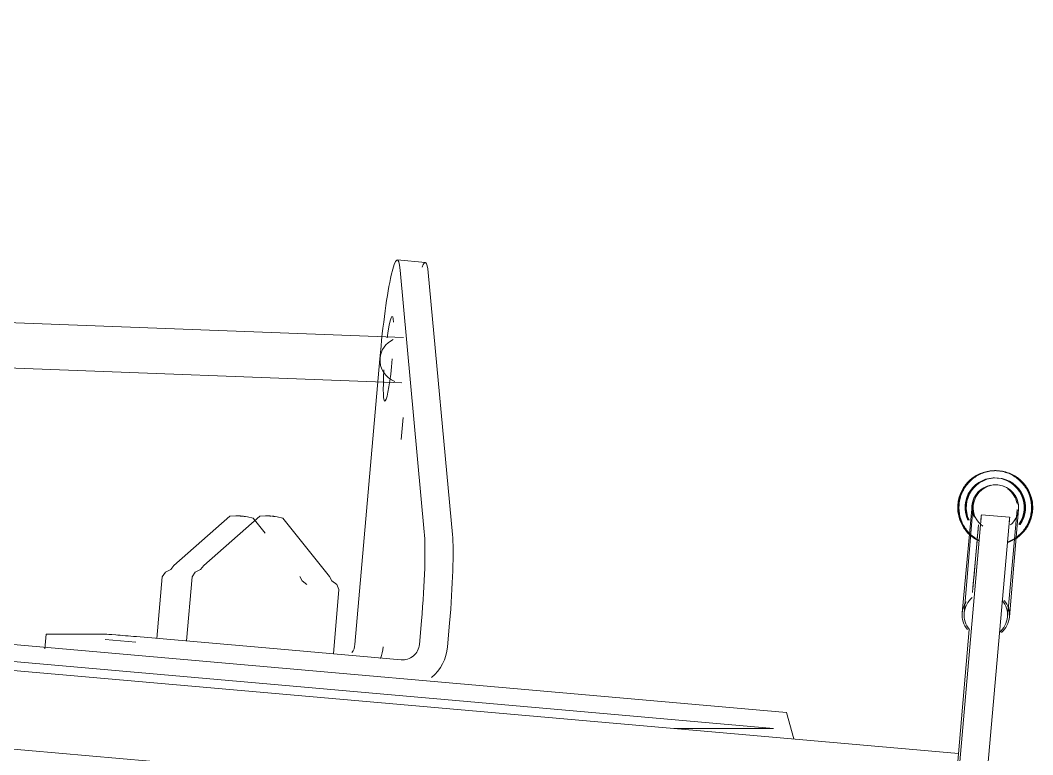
# Model space of a CAD drawing. Header units: metres. Extents: x 4238 to 4687, y -1 to 29.
# Drawn here: x 4496.0785 to 4496.2569, y 16.9272 to 17.0566 of the extents above; entities that cross this region are included whole.
import ezdxf

# ---------------------------------------------------------------- set-up
doc = ezdxf.new("R2010")
doc.units = ezdxf.units.M
doc.layers.add('A-ROOF', color=132, linetype='Continuous', lineweight=5)
doc.layers.add('Q-SPCQ', color=91, linetype='Continuous', lineweight=5)

# ---------------------------------------------------------------- blocks, each defined once
blk = doc.blocks.new('Static Line_Sayfa_Metal Deck_Pan Mount - Up to 15 _ pitch - Max 2 Users-1845519-SECTION - GRIDS B1-B2')
at = {"layer": 'Q-SPCQ'}
for p, q in [((4470.47414, 17.00069), (4469.97377, 17.01962)), ((4470.47801, 17.01391), (4470.47304, 17.01435)), ((4469.97347, 17.01163), (4470.47384, 16.9927)), ((4470.47782, 16.96642), (4470.47355, 17.01258)), ((4470.47851, 17.01215), (4470.48278, 16.96599)), ((4470.46999, 16.99691), (4470.4656, 16.94661)), ((4470.47375, 16.9827), (4470.47408, 16.98657)), ((4470.43369, 16.96048), (4470.43316, 16.9598)), ((4470.43893, 16.96048), (4470.43839, 16.9598)), ((4470.43164, 16.95852), (4470.4307, 16.94766)), ((4470.43164, 16.95852), (4470.4322, 16.95933)), ((4470.43316, 16.9598), (4470.4322, 16.95933)), ((4470.43688, 16.95852), (4470.43589, 16.9472)), ((4470.43688, 16.95852), (4470.43744, 16.95933)), ((4470.43839, 16.9598), (4470.43744, 16.95933)), ((4470.45587, 16.95855), (4470.45628, 16.95779)), ((4470.4611, 16.95855), (4470.46151, 16.95779)), ((4470.45714, 16.95716), (4470.45628, 16.95779)), ((4470.46237, 16.95716), (4470.46151, 16.95779)), ((4470.46278, 16.95626), (4470.46237, 16.95716)), ((4470.46179, 16.94493), (4470.46278, 16.95626)), ((4470.47695, 16.94661), (4470.47731, 16.95076)), ((4470.48227, 16.95032), (4470.48191, 16.94617)), ((4470.41118, 16.94841), (4470.41095, 16.9458)), ((4470.41119, 16.94841), (4470.41643, 16.94841)), ((4470.41643, 16.94841), (4470.42167, 16.94841)), ((4470.42698, 16.94699), (4470.42159, 16.94746)), ((4470.42707, 16.94797), (4470.45188, 16.9458)), ((4470.54168, 16.9346), (4470.39805, 16.94721)), ((4470.45188, 16.9458), (4470.47371, 16.94388)), ((4470.39987, 16.94404), (4470.53934, 16.93179)), ((4470.54293, 16.92994), (4470.54168, 16.9346)), ((4470.53934, 16.93179), (4470.52182, 16.93179))]:
    blk.add_line(p, q, dxfattribs=at)
at = {"layer": 'Q-SPCQ', "flags": 128}
for points in [[(4470.43369, 16.96048), (4470.44357, 16.9692), (4470.44458, 16.96925), (4470.44493, 16.96925), (4470.4451, 16.96924), (4470.44521, 16.96924), (4470.44528, 16.96923), (4470.44533, 16.96923), (4470.44537, 16.96923), (4470.4454, 16.96922), (4470.44542, 16.96922), (4470.44544, 16.96922), (4470.44546, 16.96922), (4470.44548, 16.96922), (4470.44549, 16.96922), (4470.4455, 16.96922), (4470.44551, 16.96922), (4470.44552, 16.96922), (4470.44553, 16.96922), (4470.44554, 16.96921), (4470.44554, 16.96921), (4470.44555, 16.96921), (4470.44556, 16.96921), (4470.44557, 16.96921)], [(4470.43893, 16.96048), (4470.44881, 16.9692), (4470.44981, 16.96925), (4470.45016, 16.96925), (4470.45034, 16.96924), (4470.45044, 16.96924), (4470.45052, 16.96923), (4470.45057, 16.96923), (4470.45061, 16.96923), (4470.45064, 16.96922), (4470.45066, 16.96922), (4470.45068, 16.96922), (4470.4507, 16.96922), (4470.45071, 16.96922), (4470.45073, 16.96922), (4470.45074, 16.96922), (4470.45075, 16.96922), (4470.45076, 16.96922), (4470.45077, 16.96922), (4470.45077, 16.96921), (4470.45078, 16.96921), (4470.45079, 16.96921), (4470.4508, 16.96921), (4470.45081, 16.96921)], [(4470.44978, 16.96618), (4470.44765, 16.96884), (4470.44666, 16.96907), (4470.44632, 16.96912), (4470.44615, 16.96915), (4470.44604, 16.96916), (4470.44597, 16.96917), (4470.44592, 16.96918), (4470.44588, 16.96918), (4470.44585, 16.96919), (4470.44583, 16.96919), (4470.44581, 16.96919), (4470.44579, 16.96919), (4470.44577, 16.96919), (4470.44576, 16.96919), (4470.44575, 16.9692), (4470.44574, 16.9692), (4470.44573, 16.9692), (4470.44572, 16.9692), (4470.44571, 16.9692), (4470.44571, 16.9692), (4470.4457, 16.9692), (4470.44569, 16.9692), (4470.44568, 16.9692)], [(4470.4611, 16.95855), (4470.45288, 16.96884), (4470.4519, 16.96907), (4470.45156, 16.96912), (4470.45138, 16.96915), (4470.45128, 16.96916), (4470.45121, 16.96917), (4470.45116, 16.96918), (4470.45112, 16.96918), (4470.45109, 16.96919), (4470.45106, 16.96919), (4470.45104, 16.96919), (4470.45102, 16.96919), (4470.45101, 16.96919), (4470.451, 16.96919), (4470.45099, 16.9692), (4470.45098, 16.9692), (4470.45097, 16.9692), (4470.45096, 16.9692), (4470.45095, 16.9692), (4470.45094, 16.9692), (4470.45094, 16.9692), (4470.45093, 16.9692), (4470.45092, 16.9692)]]:
    blk.add_lwpolyline(points, dxfattribs=at)
at = {"layer": 'Q-SPCQ'}
for centre, major_axis, ratio, start_param, end_param in [((4470.47151, 16.99691), (0.00153, 0.01743), 0.086944, 5.837035, 7.861617), ((4470.47647, 16.99648), (0.00153, 0.01743), 0.086944, 5.837035, 6.596254), ((4470.47151, 16.99691), (0.00066, 0.00747), 0.086944, 5.767222, 7.338018), ((4470.47399, 16.9967), (0, 0.004), 0.996184, 0.436332, 1.48353), ((4470.47399, 16.9967), (0, 0.004), 0.996184, 1.48353, 2.792527), ((4470.47151, 16.99691), (0.00066, 0.00747), 0.086944, 1.840231, 4.720025), ((4470.47578, 16.95076), (0.00153, 0.01743), 0.086944, 4.720025, 5.837035), ((4470.48074, 16.95032), (0.00153, 0.01743), 0.086944, 4.720025, 5.837035), ((4470.42663, 16.94797), (-0.00498, 0.00043), 0.007607, 4.625332, 6.196129), ((4470.46262, 16.94687), (0, 0.003), 0.996184, 4.101524, 4.625123), ((4470.46262, 16.94687), (0, 0.008), 0.996184, 4.363323, 4.625123), ((4470.47397, 16.94687), (0, 0.003), 0.996184, 3.054326, 4.625123), ((4470.47397, 16.94687), (0, 0.008), 0.996184, 3.839724, 4.625123)]:
    blk.add_ellipse(centre, major_axis=major_axis, ratio=ratio, start_param=start_param, end_param=end_param, dxfattribs=at)
blk = doc.blocks.new('Static Line_Sayfa_Metal Deck_Pan Mount - Up to 15 _ pitch - Max 2 Users-1846359-SECTION - GRIDS B1-B2')
at = {"layer": 'Q-SPCQ'}
for p, q in [((4470.57436, 16.97108), (4470.57262, 16.95216)), ((4470.57456, 16.97105), (4470.57298, 16.95212)), ((4470.58098, 16.96901), (4470.576, 16.96944)), ((4470.58059, 16.95142), (4470.58233, 16.97035)), ((4470.58095, 16.95146), (4470.58254, 16.97038)), ((4470.57181, 16.92152), (4470.57585, 16.96768)), ((4470.57548, 16.96768), (4470.5745, 16.95637)), ((4470.58083, 16.96724), (4470.57679, 16.92108)), ((4470.56971, 16.9017), (4470.57387, 16.94922))]:
    blk.add_line(p, q, dxfattribs=at)
at = {"layer": 'Q-SPCQ', "flags": 128}
for points in [[(4470.57833, 16.97722), (4470.57807, 16.97721), (4470.57781, 16.9772), (4470.57755, 16.97717), (4470.5773, 16.97713), (4470.57704, 16.97709), (4470.57679, 16.97703), (4470.57653, 16.97696), (4470.57629, 16.97689), (4470.57604, 16.9768), (4470.5758, 16.9767), (4470.57556, 16.9766), (4470.57533, 16.97648), (4470.5751, 16.97636), (4470.57488, 16.97622), (4470.57466, 16.97608), (4470.57445, 16.97593), (4470.57424, 16.97577), (4470.57404, 16.9756), (4470.57385, 16.97543), (4470.57367, 16.97525), (4470.57349, 16.97506), (4470.57332, 16.97486), (4470.57316, 16.97466), (4470.57301, 16.97445), (4470.57286, 16.97423), (4470.57273, 16.97401), (4470.5726, 16.97378), (4470.57248, 16.97355), (4470.57237, 16.97331), (4470.57227, 16.97307), (4470.57218, 16.97283), (4470.5721, 16.97258), (4470.57203, 16.97233), (4470.57197, 16.97208), (4470.57193, 16.97182), (4470.57189, 16.97157), (4470.57186, 16.97131), (4470.57184, 16.97105), (4470.57183, 16.97079), (4470.57183, 16.97053), (4470.57185, 16.97027), (4470.57187, 16.97001), (4470.5719, 16.96975), (4470.57195, 16.9695), (4470.572, 16.96924), (4470.57207, 16.96899), (4470.57214, 16.96874), (4470.57222, 16.96849), (4470.57232, 16.96825), (4470.57242, 16.96801), (4470.57253, 16.96778), (4470.57266, 16.96755), (4470.57279, 16.96732), (4470.57293, 16.96711), (4470.57308, 16.96689), (4470.57323, 16.96669), (4470.5734, 16.96648), (4470.57357, 16.96629), (4470.57375, 16.9661), (4470.57394, 16.96592), (4470.57414, 16.96575), (4470.57434, 16.96559), (4470.57455, 16.96543), (4470.57476, 16.96529), (4470.57498, 16.96515), (4470.57521, 16.96502), (4470.57544, 16.9649)], [(4470.5784, 16.97722), (4470.57814, 16.97721), (4470.57788, 16.9772), (4470.57763, 16.97717), (4470.57737, 16.97713), (4470.57711, 16.97709), (4470.57686, 16.97703), (4470.57661, 16.97696), (4470.57636, 16.97689), (4470.57611, 16.9768), (4470.57587, 16.9767), (4470.57563, 16.9766), (4470.5754, 16.97648), (4470.57517, 16.97636), (4470.57495, 16.97622), (4470.57473, 16.97608), (4470.57452, 16.97593), (4470.57432, 16.97577), (4470.57412, 16.9756), (4470.57393, 16.97543), (4470.57374, 16.97525), (4470.57356, 16.97506), (4470.57339, 16.97486), (4470.57323, 16.97466), (4470.57308, 16.97445), (4470.57293, 16.97423), (4470.5728, 16.97401), (4470.57267, 16.97378), (4470.57255, 16.97355), (4470.57244, 16.97331), (4470.57235, 16.97307), (4470.57226, 16.97283), (4470.57218, 16.97258), (4470.57211, 16.97233), (4470.57205, 16.97208), (4470.572, 16.97182), (4470.57196, 16.97157), (4470.57193, 16.97131), (4470.57191, 16.97105), (4470.5719, 16.97079), (4470.57191, 16.97053), (4470.57192, 16.97027), (4470.57194, 16.97001), (4470.57198, 16.96975), (4470.57202, 16.9695), (4470.57207, 16.96924), (4470.57214, 16.96899), (4470.57221, 16.96874), (4470.5723, 16.96849), (4470.57239, 16.96825), (4470.57249, 16.96801), (4470.57261, 16.96778), (4470.57273, 16.96755), (4470.57286, 16.96732), (4470.573, 16.96711), (4470.57315, 16.96689), (4470.57331, 16.96669), (4470.57347, 16.96648), (4470.57364, 16.96629), (4470.57382, 16.9661), (4470.57401, 16.96592), (4470.57421, 16.96575), (4470.57441, 16.96559), (4470.57462, 16.96543), (4470.57483, 16.96529), (4470.57505, 16.96515), (4470.57528, 16.96502), (4470.57551, 16.9649)], [(4470.57848, 16.97722), (4470.57822, 16.97721), (4470.57796, 16.9772), (4470.5777, 16.97717), (4470.57744, 16.97713), (4470.57718, 16.97709), (4470.57693, 16.97703), (4470.57668, 16.97696), (4470.57643, 16.97689), (4470.57619, 16.9768), (4470.57594, 16.9767), (4470.57571, 16.9766), (4470.57547, 16.97648), (4470.57525, 16.97636), (4470.57502, 16.97622), (4470.57481, 16.97608), (4470.57459, 16.97593), (4470.57439, 16.97577), (4470.57419, 16.9756), (4470.574, 16.97543), (4470.57381, 16.97525), (4470.57364, 16.97506), (4470.57347, 16.97486), (4470.5733, 16.97466), (4470.57315, 16.97445), (4470.57301, 16.97423), (4470.57287, 16.97401), (4470.57274, 16.97378), (4470.57263, 16.97355), (4470.57252, 16.97331), (4470.57242, 16.97307), (4470.57233, 16.97283), (4470.57225, 16.97258), (4470.57218, 16.97233), (4470.57212, 16.97208), (4470.57207, 16.97182), (4470.57203, 16.97157), (4470.572, 16.97131), (4470.57198, 16.97105), (4470.57198, 16.97079), (4470.57198, 16.97053), (4470.57199, 16.97027), (4470.57201, 16.97001), (4470.57205, 16.96975), (4470.57209, 16.9695), (4470.57215, 16.96924), (4470.57221, 16.96899), (4470.57228, 16.96874), (4470.57237, 16.96849), (4470.57246, 16.96825), (4470.57257, 16.96801), (4470.57268, 16.96778), (4470.5728, 16.96755), (4470.57293, 16.96732), (4470.57307, 16.96711), (4470.57322, 16.96689), (4470.57338, 16.96669), (4470.57354, 16.96648), (4470.57372, 16.96629), (4470.5739, 16.9661), (4470.57409, 16.96592), (4470.57428, 16.96575), (4470.57448, 16.96559), (4470.57469, 16.96543), (4470.57491, 16.96529), (4470.57513, 16.96515), (4470.57535, 16.96502), (4470.57558, 16.9649)], [(4470.57855, 16.97722), (4470.57829, 16.97721), (4470.57803, 16.9772), (4470.57777, 16.97717), (4470.57751, 16.97713), (4470.57726, 16.97709), (4470.577, 16.97703), (4470.57675, 16.97696), (4470.5765, 16.97689), (4470.57626, 16.9768), (4470.57602, 16.9767), (4470.57578, 16.9766), (4470.57555, 16.97648), (4470.57532, 16.97636), (4470.5751, 16.97622), (4470.57488, 16.97608), (4470.57467, 16.97593), (4470.57446, 16.97577), (4470.57426, 16.9756), (4470.57407, 16.97543), (4470.57389, 16.97525), (4470.57371, 16.97506), (4470.57354, 16.97486), (4470.57338, 16.97466), (4470.57322, 16.97445), (4470.57308, 16.97423), (4470.57294, 16.97401), (4470.57282, 16.97378), (4470.5727, 16.97355), (4470.57259, 16.97331), (4470.57249, 16.97307), (4470.5724, 16.97283), (4470.57232, 16.97258), (4470.57225, 16.97233), (4470.57219, 16.97208), (4470.57214, 16.97182), (4470.5721, 16.97157), (4470.57208, 16.97131), (4470.57206, 16.97105), (4470.57205, 16.97079), (4470.57205, 16.97053), (4470.57206, 16.97027), (4470.57209, 16.97001), (4470.57212, 16.96975), (4470.57216, 16.9695), (4470.57222, 16.96924), (4470.57228, 16.96899), (4470.57236, 16.96874), (4470.57244, 16.96849), (4470.57253, 16.96825), (4470.57264, 16.96801), (4470.57275, 16.96778), (4470.57287, 16.96755), (4470.573, 16.96732), (4470.57314, 16.96711), (4470.57329, 16.96689), (4470.57345, 16.96669), (4470.57362, 16.96648), (4470.57379, 16.96629), (4470.57397, 16.9661), (4470.57416, 16.96592), (4470.57435, 16.96575), (4470.57455, 16.96559), (4470.57476, 16.96543), (4470.57498, 16.96529), (4470.5752, 16.96515), (4470.57542, 16.96502)], [(4470.5789, 16.97719), (4470.57864, 16.97721), (4470.57838, 16.97722), (4470.57833, 16.97722)], [(4470.57897, 16.97719), (4470.57871, 16.97721), (4470.57845, 16.97722), (4470.57841, 16.97722)], [(4470.57904, 16.97719), (4470.57878, 16.97721), (4470.57852, 16.97722), (4470.57848, 16.97722)], [(4470.57912, 16.97719), (4470.57886, 16.97721), (4470.5786, 16.97722), (4470.57855, 16.97722)], [(4470.58062, 16.96463), (4470.58086, 16.96473), (4470.5811, 16.96484), (4470.58133, 16.96495), (4470.58156, 16.96508), (4470.58179, 16.96521), (4470.582, 16.96535), (4470.58221, 16.9655), (4470.58242, 16.96566), (4470.58262, 16.96583), (4470.58281, 16.96601), (4470.583, 16.96619), (4470.58317, 16.96638), (4470.58334, 16.96658), (4470.5835, 16.96678), (4470.58366, 16.96699), (4470.5838, 16.96721), (4470.58394, 16.96743), (4470.58407, 16.96765), (4470.58418, 16.96789), (4470.58429, 16.96812), (4470.58439, 16.96836), (4470.58448, 16.96861), (4470.58456, 16.96885), (4470.58463, 16.9691), (4470.58469, 16.96936), (4470.58474, 16.96961), (4470.58478, 16.96987), (4470.58481, 16.97013), (4470.58482, 16.97039), (4470.58483, 16.97065), (4470.58483, 16.97091), (4470.58482, 16.97117), (4470.58479, 16.97143), (4470.58476, 16.97168), (4470.58472, 16.97194), (4470.58466, 16.97219), (4470.5846, 16.97245), (4470.58452, 16.9727), (4470.58444, 16.97294), (4470.58435, 16.97318), (4470.58424, 16.97342), (4470.58413, 16.97366), (4470.58401, 16.97389), (4470.58388, 16.97411), (4470.58374, 16.97433), (4470.58359, 16.97454), (4470.58343, 16.97475), (4470.58327, 16.97495), (4470.58309, 16.97514), (4470.58291, 16.97533), (4470.58272, 16.97551), (4470.58253, 16.97568), (4470.58233, 16.97585), (4470.58212, 16.976), (4470.5819, 16.97615), (4470.58168, 16.97629), (4470.58146, 16.97642), (4470.58123, 16.97654), (4470.58099, 16.97665), (4470.58075, 16.97675), (4470.58051, 16.97684), (4470.58026, 16.97692), (4470.58001, 16.977), (4470.57976, 16.97706), (4470.57951, 16.97711), (4470.57925, 16.97715), (4470.57899, 16.97718), (4470.5789, 16.97719)], [(4470.58069, 16.96463), (4470.58094, 16.96473), (4470.58117, 16.96484), (4470.58141, 16.96495), (4470.58163, 16.96508), (4470.58186, 16.96521), (4470.58208, 16.96535), (4470.58229, 16.9655), (4470.58249, 16.96566), (4470.58269, 16.96583), (4470.58288, 16.96601), (4470.58307, 16.96619), (4470.58325, 16.96638), (4470.58342, 16.96658), (4470.58358, 16.96678), (4470.58373, 16.96699), (4470.58387, 16.96721), (4470.58401, 16.96743), (4470.58414, 16.96765), (4470.58426, 16.96789), (4470.58436, 16.96812), (4470.58446, 16.96836), (4470.58455, 16.96861), (4470.58463, 16.96885), (4470.5847, 16.9691), (4470.58476, 16.96936), (4470.58481, 16.96961), (4470.58485, 16.96987), (4470.58488, 16.97013), (4470.5849, 16.97039), (4470.5849, 16.97065), (4470.5849, 16.97091), (4470.58489, 16.97117), (4470.58487, 16.97143), (4470.58483, 16.97168), (4470.58479, 16.97194), (4470.58474, 16.97219), (4470.58467, 16.97245), (4470.5846, 16.9727), (4470.58451, 16.97294), (4470.58442, 16.97318), (4470.58432, 16.97342), (4470.5842, 16.97366), (4470.58408, 16.97389), (4470.58395, 16.97411), (4470.58381, 16.97433), (4470.58366, 16.97454), (4470.5835, 16.97475), (4470.58334, 16.97495), (4470.58316, 16.97514), (4470.58298, 16.97533), (4470.5828, 16.97551), (4470.5826, 16.97568), (4470.5824, 16.97585), (4470.58219, 16.976), (4470.58198, 16.97615), (4470.58176, 16.97629), (4470.58153, 16.97642), (4470.5813, 16.97654), (4470.58107, 16.97665), (4470.58083, 16.97675), (4470.58058, 16.97684), (4470.58034, 16.97692), (4470.58009, 16.977), (4470.57983, 16.97706), (4470.57958, 16.97711), (4470.57932, 16.97715), (4470.57906, 16.97718), (4470.57897, 16.97719)], [(4470.58077, 16.96463), (4470.58101, 16.96473), (4470.58125, 16.96484), (4470.58148, 16.96495), (4470.58171, 16.96508), (4470.58193, 16.96521), (4470.58215, 16.96535), (4470.58236, 16.9655), (4470.58256, 16.96566), (4470.58276, 16.96583), (4470.58296, 16.96601), (4470.58314, 16.96619), (4470.58332, 16.96638), (4470.58349, 16.96658), (4470.58365, 16.96678), (4470.5838, 16.96699), (4470.58395, 16.96721), (4470.58408, 16.96743), (4470.58421, 16.96765), (4470.58433, 16.96789), (4470.58444, 16.96812), (4470.58454, 16.96836), (4470.58463, 16.96861), (4470.5847, 16.96885), (4470.58477, 16.9691), (4470.58483, 16.96936), (4470.58488, 16.96961), (4470.58492, 16.96987), (4470.58495, 16.97013), (4470.58497, 16.97039), (4470.58498, 16.97065), (4470.58497, 16.97091), (4470.58496, 16.97117), (4470.58494, 16.97143), (4470.58491, 16.97168), (4470.58486, 16.97194), (4470.58481, 16.97219), (4470.58474, 16.97245), (4470.58467, 16.9727), (4470.58459, 16.97294), (4470.58449, 16.97318), (4470.58439, 16.97342), (4470.58428, 16.97366), (4470.58415, 16.97389), (4470.58402, 16.97411), (4470.58388, 16.97433), (4470.58373, 16.97454), (4470.58358, 16.97475), (4470.58341, 16.97495), (4470.58324, 16.97514), (4470.58306, 16.97533), (4470.58287, 16.97551), (4470.58267, 16.97568), (4470.58247, 16.97585), (4470.58226, 16.976), (4470.58205, 16.97615), (4470.58183, 16.97629), (4470.5816, 16.97642), (4470.58137, 16.97654), (4470.58114, 16.97665), (4470.5809, 16.97675), (4470.58066, 16.97684), (4470.58041, 16.97692), (4470.58016, 16.977), (4470.57991, 16.97706), (4470.57965, 16.97711), (4470.57939, 16.97715), (4470.57914, 16.97718), (4470.57904, 16.97719)], [(4470.58059, 16.96455), (4470.58084, 16.96463), (4470.58108, 16.96473), (4470.58132, 16.96484), (4470.58155, 16.96495), (4470.58178, 16.96508), (4470.582, 16.96521), (4470.58222, 16.96535), (4470.58243, 16.9655), (4470.58264, 16.96566), (4470.58284, 16.96583), (4470.58303, 16.96601), (4470.58321, 16.96619), (4470.58339, 16.96638), (4470.58356, 16.96658), (4470.58372, 16.96678), (4470.58387, 16.96699), (4470.58402, 16.96721), (4470.58416, 16.96743), (4470.58428, 16.96765), (4470.5844, 16.96789), (4470.58451, 16.96812), (4470.58461, 16.96836), (4470.5847, 16.96861), (4470.58478, 16.96885), (4470.58485, 16.9691), (4470.58491, 16.96936), (4470.58496, 16.96961), (4470.58499, 16.96987), (4470.58502, 16.97013), (4470.58504, 16.97039), (4470.58505, 16.97065), (4470.58505, 16.97091), (4470.58503, 16.97117), (4470.58501, 16.97143), (4470.58498, 16.97168), (4470.58493, 16.97194), (4470.58488, 16.97219), (4470.58482, 16.97245), (4470.58474, 16.9727), (4470.58466, 16.97294), (4470.58456, 16.97318), (4470.58446, 16.97342), (4470.58435, 16.97366), (4470.58423, 16.97389), (4470.58409, 16.97411), (4470.58395, 16.97433), (4470.58381, 16.97454), (4470.58365, 16.97475), (4470.58348, 16.97495), (4470.58331, 16.97514), (4470.58313, 16.97533), (4470.58294, 16.97551), (4470.58275, 16.97568), (4470.58254, 16.97585), (4470.58234, 16.976), (4470.58212, 16.97615), (4470.5819, 16.97629), (4470.58168, 16.97642), (4470.58145, 16.97654), (4470.58121, 16.97665), (4470.58097, 16.97675), (4470.58073, 16.97684), (4470.58048, 16.97692), (4470.58023, 16.977), (4470.57998, 16.97706), (4470.57972, 16.97711), (4470.57947, 16.97715), (4470.57921, 16.97718), (4470.57912, 16.97719)]]:
    blk.add_lwpolyline(points, dxfattribs=at)
at = {"layer": 'Q-SPCQ'}
for centre, radius, start, end in [((4470.57833, 16.97072), 0.00522, 85, 205), ((4470.57833, 16.97072), 0.00522, 85, 205), ((4470.5784, 16.97072), 0.00522, 85, 205), ((4470.57841, 16.97072), 0.00522, 85, 205), ((4470.57848, 16.97072), 0.00522, 85, 205), ((4470.57848, 16.97072), 0.00522, 85, 205), ((4470.57855, 16.97072), 0.00522, 85, 205), ((4470.57855, 16.97072), 0.00522, 85, 205), ((4470.57835, 16.97072), 0.004, 100, 175), ((4470.57855, 16.97072), 0.004, 355, 175), ((4470.57855, 16.97072), 0.004, 100, 175), ((4470.57833, 16.97072), 0.00522, 325, 85), ((4470.57833, 16.97072), 0.00522, 325, 85), ((4470.57841, 16.97072), 0.00522, 325, 85), ((4470.5784, 16.97072), 0.00522, 325, 85), ((4470.57848, 16.97072), 0.00522, 325, 85), ((4470.57848, 16.97072), 0.00522, 325, 85), ((4470.57855, 16.97072), 0.00522, 325, 85), ((4470.57855, 16.97072), 0.00522, 325, 85), ((4470.57855, 16.97072), 0.004, 355, 70), ((4470.57833, 16.97072), 0.004, 145, 175), ((4470.57835, 16.97072), 0.004, 10, 55), ((4470.57833, 16.97072), 0.004, 175, 205), ((4470.57835, 16.97072), 0.004, 175, 205), ((4470.57855, 16.97072), 0.004, 175, 235), ((4470.57855, 16.97072), 0.004, 175, 205), ((4470.57855, 16.97072), 0.004, 310, 355), ((4470.57855, 16.97072), 0.004, 340, 355), ((4470.57696, 16.95179), 0.004, 130, 175), ((4470.5766, 16.95179), 0.004, 145, 175), ((4470.5766, 16.95179), 0.004, 355, 40), ((4470.57696, 16.95179), 0.004, 355, 40), ((4470.5766, 16.95179), 0.004, 175, 220), ((4470.57696, 16.95179), 0.004, 175, 220), ((4470.5766, 16.95179), 0.004, 310, 355), ((4470.57696, 16.95179), 0.004, 310, 355)]:
    blk.add_arc(centre, radius, start, end, dxfattribs=at)
for centre, major_axis, start_param, end_param in [((4470.57447, 16.95201), (0.00153, 0.01743), 5.829401, 6.588619), ((4470.57946, 16.95157), (0.00153, 0.01743), 5.829396, 6.588619), ((4470.57411, 16.95201), (0.00153, 0.01743), 4.965463, 5.724683), ((4470.57411, 16.95201), (0.00065, 0.00747), 6.283183, 7.330384), ((4470.57411, 16.95201), (0.00065, 0.00747), 5.235986, 6.283185)]:
    blk.add_ellipse(centre, major_axis=major_axis, ratio=0.000014, start_param=start_param, end_param=end_param, dxfattribs=at)
blk = doc.blocks.new('Roof Gutters1 - Roof Gutters-1884510-SECTION - GRIDS B1-B2')
at = {"layer": 'A-ROOF'}
for p, q in [((4470.57196, 16.92739), (4461.30847, 17.74094)), ((4470.52586, 16.91758), (4461.23271, 17.73374))]:
    blk.add_line(p, q, dxfattribs=at)

msp = doc.modelspace()

# ---------------------------------------------------------------- block references
at = {"layer": 'A-ROOF'}
msp.add_blockref('Roof Gutters1 - Roof Gutters-1884510-SECTION - GRIDS B1-B2', (25.67187, 0), dxfattribs=at)
at = {"layer": 'Q-SPCQ'}
for name in ['Static Line_Sayfa_Metal Deck_Pan Mount - Up to 15 _ pitch - Max 2 Users-1845519-SECTION - GRIDS B1-B2', 'Static Line_Sayfa_Metal Deck_Pan Mount - Up to 15 _ pitch - Max 2 Users-1846359-SECTION - GRIDS B1-B2']:
    msp.add_blockref(name, (25.67187, 0), dxfattribs=at)

doc.saveas('drawing.dxf')
